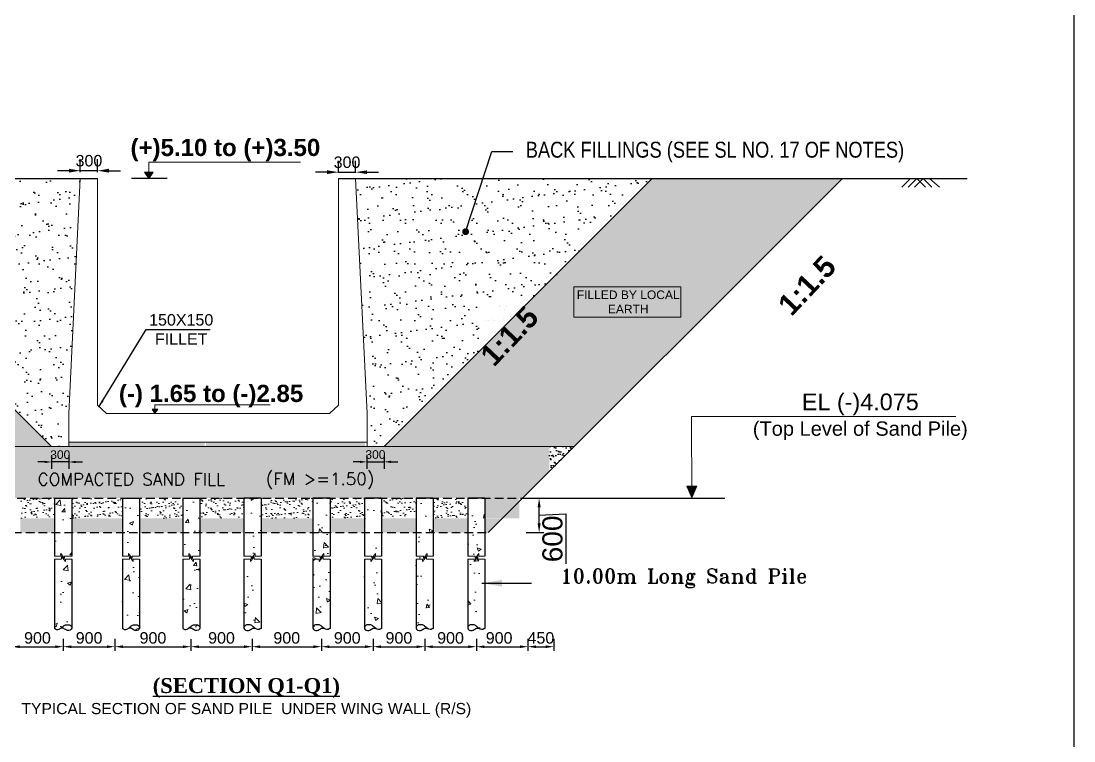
# Model space of a CAD drawing. Extents: x -426260 to 2055400, y -4304674 to -305611.
# Drawn here: x 1048104 to 1066457, y -1926167 to -1913611 of the extents above; entities that cross this region are included whole.
import ezdxf

# ---------------------------------------------------------------- set-up
doc = ezdxf.new("R2010")
doc.units = 0
doc.header["$LTSCALE"] = 300
doc.header["$MEASUREMENT"] = 0
doc.header["$PDMODE"] = 3
doc.linetypes.add('DASHED', pattern=[0.75, 0.5, -0.25])
doc.layers.get('0').update_dxf_attribs({"linetype": 'CONTINUOUS'})
doc.layers.get('DEFPOINTS').update_dxf_attribs({"linetype": 'CONTINUOUS'})
doc.layers.add('Dim', color=7, linetype='CONTINUOUS', lineweight=9)
doc.layers.add('HATCH', color=252, linetype='CONTINUOUS', lineweight=5)
for name, color, linetype in [('LINE', 7, 'CONTINUOUS'), ('P1', 7, 'CONTINUOUS'), ('TEXT', 10, 'CONTINUOUS'), ('TXT', 7, 'CONTINUOUS')]:
    doc.layers.add(name, color=color, linetype=linetype)
doc.styles.add('Arial', font='arial.ttf')
doc.styles.add('BIG', font='ROMANT.SHX')
doc.styles.add('DIM', font='isocp3.shx')
doc.dimstyles.new('3', dxfattribs={"dimtxt": 225, "dimasz": 350, "dimexe": 100, "dimexo": 25, "dimgap": 9, "dimtad": 0, "dimdec": 0, "dimzin": 0, "dimdsep": 46, "dimtxsty": 'Standard', "dimcen": 0, "dimclrd": 5, "dimclre": 6, "dimclrt": 256, "dimadec": 0, "dimazin": 0, "dimtfac": 1, "dimtdec": 0, "dimtofl": 0, "dimtmove": 2, "dimatfit": 3, "dimfxl": 1, "dimtolj": 1, "dimtzin": 0, "dimarcsym": 0})
doc.dimstyles.new('dim_100', dxfattribs={"dimtxt": 200, "dimasz": 200, "dimexe": 200, "dimexo": 100, "dimgap": 70, "dimtad": 1, "dimdec": 0, "dimzin": 0, "dimdsep": 46, "dimtxsty": 'DIM', "dimcen": 150, "dimclrd": 5, "dimclre": 5, "dimclrt": 7, "dimadec": 0, "dimazin": 0, "dimtfac": 1, "dimtdec": 0, "dimtmove": 0, "dimatfit": 3, "dimfxl": 20, "dimtolj": 1, "dimtzin": 0, "dimarcsym": 0})
doc.dimstyles.new('dim_250', dxfattribs={"dimtxt": 500, "dimasz": 500, "dimexe": 500, "dimexo": 100, "dimgap": 150, "dimtad": 1, "dimdec": 0, "dimzin": 0, "dimdsep": 46, "dimtxsty": 'Arial', "dimcen": 350, "dimclrd": 5, "dimclre": 5, "dimclrt": 7, "dimadec": 0, "dimazin": 0, "dimtfac": 1, "dimtdec": 0, "dimtmove": 0, "dimatfit": 3, "dimfxl": 500, "dimfxlon": 1, "dimtolj": 1, "dimtzin": 0, "dimarcsym": 0})
doc.dimstyles.new('dim_60', dxfattribs={"dimtxt": 120, "dimasz": 120, "dimexe": 60, "dimexo": 60, "dimgap": 50, "dimtad": 1, "dimdec": 0, "dimzin": 0, "dimdsep": 46, "dimtxsty": 'DIM', "dimcen": 0.09, "dimclrd": 5, "dimclre": 5, "dimclrt": 7, "dimadec": 0, "dimazin": 0, "dimtfac": 1, "dimtdec": 0, "dimtmove": 0, "dimatfit": 3, "dimfxl": 1, "dimtolj": 1, "dimtzin": 0, "dimarcsym": 0})
doc.dimstyles.new('dim_70', dxfattribs={"dimtxt": 140, "dimasz": 140, "dimexe": 70, "dimexo": 40, "dimgap": 50, "dimtad": 1, "dimdec": 0, "dimzin": 0, "dimdsep": 46, "dimtxsty": 'Arial', "dimcen": 0.09, "dimclrd": 5, "dimclre": 5, "dimclrt": 7, "dimadec": 0, "dimazin": 0, "dimtfac": 1, "dimtdec": 0, "dimtmove": 0, "dimatfit": 3, "dimfxl": 1, "dimtolj": 1, "dimtzin": 0, "dimarcsym": 0})
doc.dimstyles.new('dim_80', dxfattribs={"dimtxt": 160, "dimasz": 160, "dimexe": 80, "dimexo": 40, "dimgap": 50, "dimtad": 1, "dimdec": 0, "dimzin": 0, "dimdsep": 46, "dimtxsty": 'DIM', "dimcen": 0.09, "dimclrd": 5, "dimclre": 5, "dimclrt": 7, "dimadec": 0, "dimazin": 0, "dimtfac": 1, "dimtdec": 0, "dimtmove": 0, "dimatfit": 3, "dimfxl": 1, "dimtolj": 1, "dimtzin": 0, "dimarcsym": 0})
pattern_1 = [(37.5, (-16845.33, -437238.2), (-12.59867, 385.364754), [0, -304, 0, -340, 0, -325]), (7.5, (-16845.33, -437238.2), (353.95534, 564.42921), [0, -164, 0, -274, 0, -105]), (327.5, (-17091.33, -437238.2), (622.82837, 1.13181), [0, -100, 0, -360, 0, -470]), (317.5, (-17091.33, -437238.2), (601.22532, 175.53511), [0, -50, 0, -236, 0, -270])]
pattern_2 = [(37.5, (-16845.33, -437238.19), (-5.039469, 154.1459015), [0, -121.6, 0, -136, 0, -130]), (7.5, (-16845.33, -437238.19), (141.582136, 225.771685), [0, -65.6, 0, -109.6, 0, -42]), (327.5, (-16943.73, -437238.19), (249.131349, 0.452724), [0, -40, 0, -144, 0, -188]), (317.5, (-16943.73, -437238.19), (240.490128, 70.214045), [0, -20, 0, -94.4, 0, -108])]

# ---------------------------------------------------------------- blocks, each defined once
blk = doc.blocks.new('*D124')
at = {"layer": 'DEFPOINTS', "color": 0, "ltscale": 50, "transparency": 16777216}
for p in [(1049137, -1916221), (1049137, -1916346), (1049437, -1916346)]:
    blk.add_point(p, dxfattribs=at)
at = {"layer": 'HATCH', "color": 5, "lineweight": -2, "ltscale": 50, "transparency": 16777216}
for p, q in [((1049137, -1916246), (1049137, -1916021)), ((1049437, -1916246), (1049437, -1916021)), ((1048937, -1916221), (1048737, -1916221)), ((1049437, -1916221), (1049137, -1916221)), ((1049637, -1916221), (1049837, -1916221))]:
    blk.add_line(p, q, dxfattribs=at)
at = {"layer": 'HATCH', "color": 5, "ltscale": 50, "transparency": 16777216}
for points in [[(1048937, -1916187), (1048937, -1916254), (1049137, -1916221)], [(1049637, -1916187), (1049637, -1916254), (1049437, -1916221)]]:
    blk.add_solid(points, dxfattribs=at)
at = {"layer": 'HATCH', "color": 7, "ltscale": 50, "transparency": 16777216, "insert": (1049287, -1916048), "char_height": 200, "attachment_point": 5, "style": 'Arial'}
blk.add_mtext('\\A1;300', dxfattribs=at)
blk = doc.blocks.new('*D125')
at = {"layer": 'DEFPOINTS', "color": 0, "ltscale": 500, "transparency": 16777216}
for p in [(1048637, -1921031), (1048937, -1921031), (1048637, -1921301)]:
    blk.add_point(p, dxfattribs=at)
at = {"layer": 'Dim', "color": 5, "lineweight": -2, "ltscale": 500, "transparency": 16777216}
for p, q in [((1048517, -1921301), (1048397, -1921301)), ((1048637, -1921181), (1048637, -1921421)), ((1048937, -1921301), (1048637, -1921301)), ((1048937, -1921181), (1048937, -1921421)), ((1049057, -1921301), (1049177, -1921301))]:
    blk.add_line(p, q, dxfattribs=at)
at = {"layer": 'Dim', "color": 5, "ltscale": 500, "transparency": 16777216}
for points in [[(1048517, -1921281), (1048517, -1921321), (1048637, -1921301)], [(1049057, -1921281), (1049057, -1921321), (1048937, -1921301)]]:
    blk.add_solid(points, dxfattribs=at)
at = {"layer": 'Dim', "color": 7, "ltscale": 500, "transparency": 16777216, "insert": (1048787, -1921174), "char_height": 150, "attachment_point": 5, "style": 'Arial'}
blk.add_mtext('\\A1;300', dxfattribs=at)
blk = doc.blocks.new('*D126')
at = {"layer": 'DEFPOINTS', "color": 0, "ltscale": 50, "transparency": 16777216}
for p in [(1053636, -1916356), (1053936, -1916247), (1053936, -1916356)]:
    blk.add_point(p, dxfattribs=at)
at = {"layer": 'HATCH', "color": 5, "lineweight": -2, "ltscale": 50, "transparency": 16777216}
for p, q in [((1053636, -1916256), (1053636, -1916047)), ((1053936, -1916256), (1053936, -1916047)), ((1053436, -1916247), (1053236, -1916247)), ((1053636, -1916247), (1053936, -1916247)), ((1054136, -1916247), (1054336, -1916247))]:
    blk.add_line(p, q, dxfattribs=at)
at = {"layer": 'HATCH', "color": 5, "ltscale": 50, "transparency": 16777216}
for points in [[(1053436, -1916214), (1053436, -1916280), (1053636, -1916247)], [(1054136, -1916214), (1054136, -1916280), (1053936, -1916247)]]:
    blk.add_solid(points, dxfattribs=at)
at = {"layer": 'HATCH', "color": 7, "ltscale": 50, "transparency": 16777216, "insert": (1053786, -1916075), "char_height": 200, "attachment_point": 5, "style": 'Arial'}
blk.add_mtext('\\A1;300', dxfattribs=at)
blk = doc.blocks.new('*D127')
at = {"layer": 'DEFPOINTS', "color": 0, "ltscale": 500, "transparency": 16777216}
for p in [(1054131, -1921029), (1054431, -1921029), (1054431, -1921299)]:
    blk.add_point(p, dxfattribs=at)
at = {"layer": 'Dim', "color": 5, "lineweight": -2, "ltscale": 500, "transparency": 16777216}
for p, q in [((1054011, -1921299), (1053891, -1921299)), ((1054131, -1921179), (1054131, -1921419)), ((1054131, -1921299), (1054431, -1921299)), ((1054431, -1921179), (1054431, -1921419)), ((1054551, -1921299), (1054671, -1921299))]:
    blk.add_line(p, q, dxfattribs=at)
at = {"layer": 'Dim', "color": 5, "ltscale": 500, "transparency": 16777216}
for points in [[(1054011, -1921279), (1054011, -1921319), (1054131, -1921299)], [(1054551, -1921279), (1054551, -1921319), (1054431, -1921299)]]:
    blk.add_solid(points, dxfattribs=at)
at = {"layer": 'Dim', "color": 7, "ltscale": 500, "transparency": 16777216, "insert": (1054281, -1921172), "char_height": 150, "attachment_point": 5, "style": 'Arial'}
blk.add_mtext('\\A1;300', dxfattribs=at)
blk = doc.blocks.new('RT')
at = {"layer": 'Dim', "ltscale": 50}
h = blk.add_hatch(dxfattribs=at)
h.set_pattern_fill('AR-CONC', color=8, scale=100, style=0)
h.set_pattern_definition([(50, (-3013919.5, 641592.65), (717.26018, -62.75213), [75, -825]), (355, (-3013919.5, 641592.65), (-138.75133, 752.19213), [60, -660]), (100.4514, (-3013859.75, 641587.4), (578.50938, 689.43954), [63.74019, -701.14211]), (46.1842, (-3013919.5, 641792.65), (1067.24105, -165.51901), [112.5, -1237.5]), (96.6356, (-3013830.6, 641778.9), (934.6627, 974.11787), [95.6103, -1051.713]), (351.1842, (-3013919.5, 641792.7), (934.66195, 974.1186), [90, -990]), (21, (-3013819.5, 641742.65), (596.90705, -402.61889), [75, -825]), (326, (-3013819.5, 641742.65), (243.31533, 725.15005), [60, -660]), (71.4514, (-3013769.8, 641709.1), (840.22263, 322.5305), [63.74019, -701.14211]), (37.5, (-3013919.52, 641592.65), (12.159855, 332.893854), [0, -652, 0, -670, 0, -662.5]), (7.5, (-3013919.52, 641592.65), (263.069537, 394.41171), [0, -382, 0, -637, 0, -252.5]), (327.5, (-3014142.52, 641592.65), (533.822436, -22.554872), [0, -250, 0, -780, 0, -1035]), (317.5, (-3014242.52, 641592.65), (583.18617, 100.10498), [0, -325, 0, -518, 0, -735])])
h.paths.add_polyline_path([(150, -2269), (138, -2291), (119, -2305), (97, -2311), (74, -2310), (52, -2302), (33, -2290), (15, -2276), (-6, -2267), (-29, -2266), (-52, -2273), (-64, -2281), (-86, -2289), (-109, -2290), (-130, -2283), (-150, -2271), (-150, 0), (150, 0)])
for points in [[(-150, -1014), (-44, -1014), (-44, -966), (22, -1055), (22, -1014), (150, -1014)], [(-150, -1063), (-29, -1063), (-29, -1015), (38, -1103), (38, -1063), (150, -1063)]]:
    blk.add_lwpolyline(points, dxfattribs=at)
at = {"layer": 'P1', "ltscale": 50}
for points in [[(-150, 0), (-150, -1014)], [(-150, 0), (150, 0)], [(150, 0), (150, -1014)], [(-150, -1063), (-150, -2271)], [(150, -1063), (150, -2253)]]:
    blk.add_lwpolyline(points, dxfattribs=at)
blk.add_spline([(-150, -2271), (-115, -2289), (-72, -2284), (-23, -2252), (15, -2223), (67, -2207), (106, -2210), (132, -2224), (144, -2239), (150, -2253), (150, -2266), (123, -2303), (73, -2309), (38, -2293), (10, -2273), (-18, -2265), (-51, -2273)], degree=3, dxfattribs=at)
blk = doc.blocks.new('PILE.5')
at = {"layer": 'HATCH', "color": 5}
blk.add_blockref('RT', (0, 0), dxfattribs=at)
blk = doc.blocks.new('*D129')
at = {"layer": 'DEFPOINTS', "color": 0, "ltscale": 50, "transparency": 16777216}
for p in [(1049740, -1924354), (1051066, -1924354), (1051066, -1924523)]:
    blk.add_point(p, dxfattribs=at)
at = {"layer": 'HATCH', "color": 5, "lineweight": -2, "ltscale": 50, "transparency": 16777216}
for p, q in [((1049740, -1924394), (1049740, -1924593)), ((1051066, -1924394), (1051066, -1924593)), ((1049880, -1924523), (1050926, -1924523))]:
    blk.add_line(p, q, dxfattribs=at)
at = {"layer": 'HATCH', "color": 5, "ltscale": 50, "transparency": 16777216}
for points in [[(1049880, -1924500), (1049880, -1924547), (1049740, -1924523)], [(1050926, -1924500), (1050926, -1924547), (1051066, -1924523)]]:
    blk.add_solid(points, dxfattribs=at)
at = {"layer": 'HATCH', "color": 7, "ltscale": 50, "transparency": 16777216, "insert": (1050403, -1924371), "char_height": 200, "attachment_point": 5, "style": 'Arial'}
blk.add_mtext('\\A1;900', dxfattribs=at)
blk = doc.blocks.new('*D130')
at = {"layer": 'DEFPOINTS', "color": 0, "ltscale": 50, "transparency": 16777216}
for p in [(1048840, -1924354), (1049740, -1924347), (1049740, -1924523)]:
    blk.add_point(p, dxfattribs=at)
at = {"layer": 'HATCH', "color": 5, "lineweight": -2, "ltscale": 50, "transparency": 16777216}
for p, q in [((1048840, -1924394), (1048840, -1924593)), ((1049740, -1924387), (1049740, -1924593)), ((1048980, -1924523), (1049600, -1924523))]:
    blk.add_line(p, q, dxfattribs=at)
at = {"layer": 'HATCH', "color": 5, "ltscale": 50, "transparency": 16777216}
for points in [[(1048980, -1924500), (1048980, -1924547), (1048840, -1924523)], [(1049600, -1924500), (1049600, -1924547), (1049740, -1924523)]]:
    blk.add_solid(points, dxfattribs=at)
at = {"layer": 'HATCH', "color": 7, "ltscale": 50, "transparency": 16777216, "insert": (1049290, -1924371), "char_height": 200, "attachment_point": 5, "style": 'Arial'}
blk.add_mtext('\\A1;900', dxfattribs=at)
blk = doc.blocks.new('*D131')
at = {"layer": 'DEFPOINTS', "color": 0, "ltscale": 50, "transparency": 16777216}
for p in [(1047940, -1924354), (1048840, -1924347), (1048840, -1924523)]:
    blk.add_point(p, dxfattribs=at)
at = {"layer": 'HATCH', "color": 5, "lineweight": -2, "ltscale": 50, "transparency": 16777216}
for p, q in [((1047940, -1924394), (1047940, -1924593)), ((1048840, -1924387), (1048840, -1924593)), ((1048080, -1924523), (1048700, -1924523))]:
    blk.add_line(p, q, dxfattribs=at)
at = {"layer": 'HATCH', "color": 5, "ltscale": 50, "transparency": 16777216}
for points in [[(1048080, -1924500), (1048080, -1924547), (1047940, -1924523)], [(1048700, -1924500), (1048700, -1924547), (1048840, -1924523)]]:
    blk.add_solid(points, dxfattribs=at)
at = {"layer": 'HATCH', "color": 7, "ltscale": 50, "transparency": 16777216, "insert": (1048390, -1924371), "char_height": 200, "attachment_point": 5, "style": 'Arial'}
blk.add_mtext('\\A1;900', dxfattribs=at)
blk = doc.blocks.new('*D133')
at = {"layer": 'DEFPOINTS', "color": 0, "ltscale": 50, "transparency": 16777216}
for p in [(1051066, -1924354), (1052131, -1924347), (1052131, -1924523)]:
    blk.add_point(p, dxfattribs=at)
at = {"layer": 'HATCH', "color": 5, "lineweight": -2, "ltscale": 50, "transparency": 16777216}
for p, q in [((1051066, -1924394), (1051066, -1924593)), ((1052131, -1924387), (1052131, -1924593)), ((1051206, -1924523), (1051991, -1924523))]:
    blk.add_line(p, q, dxfattribs=at)
at = {"layer": 'HATCH', "color": 5, "ltscale": 50, "transparency": 16777216}
for points in [[(1051206, -1924500), (1051206, -1924547), (1051066, -1924523)], [(1051991, -1924500), (1051991, -1924547), (1052131, -1924523)]]:
    blk.add_solid(points, dxfattribs=at)
at = {"layer": 'HATCH', "color": 7, "ltscale": 50, "transparency": 16777216, "insert": (1051598, -1924371), "char_height": 200, "attachment_point": 5, "style": 'Arial'}
blk.add_mtext('\\A1;900', dxfattribs=at)
blk = doc.blocks.new('*D134')
at = {"layer": 'DEFPOINTS', "color": 0, "ltscale": 50, "transparency": 16777216}
for p in [(1052131, -1924387), (1053340, -1924347), (1053340, -1924523)]:
    blk.add_point(p, dxfattribs=at)
at = {"layer": 'HATCH', "color": 5, "lineweight": -2, "ltscale": 50, "transparency": 16777216}
for p, q in [((1052131, -1924427), (1052131, -1924593)), ((1053340, -1924387), (1053340, -1924593)), ((1052271, -1924523), (1053200, -1924523))]:
    blk.add_line(p, q, dxfattribs=at)
at = {"layer": 'HATCH', "color": 5, "ltscale": 50, "transparency": 16777216}
for points in [[(1052271, -1924500), (1052271, -1924547), (1052131, -1924523)], [(1053200, -1924500), (1053200, -1924547), (1053340, -1924523)]]:
    blk.add_solid(points, dxfattribs=at)
at = {"layer": 'HATCH', "color": 7, "ltscale": 50, "transparency": 16777216, "insert": (1052735, -1924371), "char_height": 200, "attachment_point": 5, "style": 'Arial'}
blk.add_mtext('\\A1;900', dxfattribs=at)
blk = doc.blocks.new('*D135')
at = {"layer": 'DEFPOINTS', "color": 0, "ltscale": 50, "transparency": 16777216}
for p in [(1053340, -1924354), (1054240, -1924347), (1054240, -1924523)]:
    blk.add_point(p, dxfattribs=at)
at = {"layer": 'HATCH', "color": 5, "lineweight": -2, "ltscale": 50, "transparency": 16777216}
for p, q in [((1053340, -1924394), (1053340, -1924593)), ((1054240, -1924387), (1054240, -1924593)), ((1053480, -1924523), (1054100, -1924523))]:
    blk.add_line(p, q, dxfattribs=at)
at = {"layer": 'HATCH', "color": 5, "ltscale": 50, "transparency": 16777216}
for points in [[(1053480, -1924500), (1053480, -1924547), (1053340, -1924523)], [(1054100, -1924500), (1054100, -1924547), (1054240, -1924523)]]:
    blk.add_solid(points, dxfattribs=at)
at = {"layer": 'HATCH', "color": 7, "ltscale": 50, "transparency": 16777216, "insert": (1053790, -1924371), "char_height": 200, "attachment_point": 5, "style": 'Arial'}
blk.add_mtext('\\A1;900', dxfattribs=at)
blk = doc.blocks.new('*D136')
at = {"layer": 'DEFPOINTS', "color": 0, "ltscale": 50, "transparency": 16777216}
for p in [(1054240, -1924354), (1055140, -1924347), (1055140, -1924523)]:
    blk.add_point(p, dxfattribs=at)
at = {"layer": 'HATCH', "color": 5, "lineweight": -2, "ltscale": 50, "transparency": 16777216}
for p, q in [((1054240, -1924394), (1054240, -1924593)), ((1055140, -1924387), (1055140, -1924593)), ((1054380, -1924523), (1055000, -1924523))]:
    blk.add_line(p, q, dxfattribs=at)
at = {"layer": 'HATCH', "color": 5, "ltscale": 50, "transparency": 16777216}
for points in [[(1054380, -1924500), (1054380, -1924547), (1054240, -1924523)], [(1055000, -1924500), (1055000, -1924547), (1055140, -1924523)]]:
    blk.add_solid(points, dxfattribs=at)
at = {"layer": 'HATCH', "color": 7, "ltscale": 50, "transparency": 16777216, "insert": (1054690, -1924371), "char_height": 200, "attachment_point": 5, "style": 'Arial'}
blk.add_mtext('\\A1;900', dxfattribs=at)
blk = doc.blocks.new('*D137')
at = {"layer": 'DEFPOINTS', "color": 0, "ltscale": 50, "transparency": 16777216}
for p in [(1055140, -1924354), (1056040, -1924347), (1056040, -1924523)]:
    blk.add_point(p, dxfattribs=at)
at = {"layer": 'HATCH', "color": 5, "lineweight": -2, "ltscale": 50, "transparency": 16777216}
for p, q in [((1055140, -1924394), (1055140, -1924593)), ((1056040, -1924387), (1056040, -1924593)), ((1055280, -1924523), (1055900, -1924523))]:
    blk.add_line(p, q, dxfattribs=at)
at = {"layer": 'HATCH', "color": 5, "ltscale": 50, "transparency": 16777216}
for points in [[(1055280, -1924500), (1055280, -1924547), (1055140, -1924523)], [(1055900, -1924500), (1055900, -1924547), (1056040, -1924523)]]:
    blk.add_solid(points, dxfattribs=at)
at = {"layer": 'HATCH', "color": 7, "ltscale": 50, "transparency": 16777216, "insert": (1055590, -1924371), "char_height": 200, "attachment_point": 5, "style": 'Arial'}
blk.add_mtext('\\A1;900', dxfattribs=at)
blk = doc.blocks.new('*D138')
at = {"layer": 'DEFPOINTS', "color": 0, "ltscale": 50, "transparency": 16777216}
for p in [(1056040, -1924354), (1056940, -1924347), (1056940, -1924523)]:
    blk.add_point(p, dxfattribs=at)
at = {"layer": 'HATCH', "color": 5, "lineweight": -2, "ltscale": 50, "transparency": 16777216}
for p, q in [((1056040, -1924394), (1056040, -1924593)), ((1056940, -1924387), (1056940, -1924593)), ((1056180, -1924523), (1056800, -1924523))]:
    blk.add_line(p, q, dxfattribs=at)
at = {"layer": 'HATCH', "color": 5, "ltscale": 50, "transparency": 16777216}
for points in [[(1056180, -1924500), (1056180, -1924547), (1056040, -1924523)], [(1056800, -1924500), (1056800, -1924547), (1056940, -1924523)]]:
    blk.add_solid(points, dxfattribs=at)
at = {"layer": 'HATCH', "color": 7, "ltscale": 50, "transparency": 16777216, "insert": (1056437, -1924371), "char_height": 200, "attachment_point": 5, "style": 'Arial'}
blk.add_mtext('\\A1;900', dxfattribs=at)
blk = doc.blocks.new('*D139')
at = {"layer": 'DEFPOINTS', "color": 0, "ltscale": 50, "transparency": 16777216}
for p in [(1056940, -1924354), (1057390, -1924347), (1057390, -1924523)]:
    blk.add_point(p, dxfattribs=at)
at = {"layer": 'HATCH', "color": 5, "lineweight": -2, "ltscale": 50, "transparency": 16777216}
for p, q in [((1056940, -1924394), (1056940, -1924593)), ((1057390, -1924387), (1057390, -1924593)), ((1057080, -1924523), (1057250, -1924523))]:
    blk.add_line(p, q, dxfattribs=at)
at = {"layer": 'HATCH', "color": 5, "ltscale": 50, "transparency": 16777216}
for points in [[(1057080, -1924500), (1057080, -1924547), (1056940, -1924523)], [(1057250, -1924500), (1057250, -1924547), (1057390, -1924523)]]:
    blk.add_solid(points, dxfattribs=at)
at = {"layer": 'HATCH', "color": 7, "ltscale": 50, "transparency": 16777216, "insert": (1057165, -1924371), "char_height": 200, "attachment_point": 5, "style": 'Arial'}
blk.add_mtext('\\A1;450', dxfattribs=at)
blk = doc.blocks.new('*D229')
at = {"layer": 'DEFPOINTS', "color": 0, "ltscale": 500, "transparency": 16777216}
for p in [(1057012, -1921932), (1057134, -1921932), (1056867, -1922532)]:
    blk.add_point(p, dxfattribs=at)
at = {"layer": 'Dim', "color": 5, "lineweight": -2, "ltscale": 500, "transparency": 16777216}
for p, q in [((1057052, -1921932), (1057214, -1921932)), ((1057134, -1922372), (1057134, -1922092)), ((1057134, -1922232), (1057597, -1922206)), ((1057597, -1922206), (1057597, -1923080)), ((1056907, -1922532), (1057214, -1922532))]:
    blk.add_line(p, q, dxfattribs=at)
at = {"layer": 'Dim', "color": 5, "ltscale": 500, "transparency": 16777216}
for points in [[(1057108, -1922092), (1057161, -1922092), (1057134, -1921932)], [(1057108, -1922372), (1057161, -1922372), (1057134, -1922532)]]:
    blk.add_solid(points, dxfattribs=at)
at = {"layer": 'Dim', "color": 7, "ltscale": 500, "transparency": 16777216, "insert": (1057368, -1922643), "char_height": 350, "attachment_point": 5, "rotation": 90, "style": 'Arial'}
blk.add_mtext('\\A1;600', dxfattribs=at)

msp = doc.modelspace()

# ---------------------------------------------------------------- hatches: boundary and pattern name
at = {"layer": 'Dim', "ltscale": 500}
h = msp.add_hatch(color=15, dxfattribs=at)
h.dxf.hatch_style = 1
h.paths.add_polyline_path([(1050330.3, -1916244.9), (1050255.7, -1916244.9), (1050330.3, -1916355.7)])
h.paths.add_polyline_path([(1050404.8, -1916244.9), (1050330.3, -1916244.9), (1050330.3, -1916355.7)])
h = msp.add_hatch(color=15, dxfattribs=at)
h.dxf.hatch_style = 1
h.paths.add_polyline_path([(1050437.4, -1920381.8), (1050387.7, -1920381.8), (1050437.4, -1920455.7)])
h.paths.add_polyline_path([(1050487.1, -1920381.8), (1050437.4, -1920381.8), (1050437.4, -1920455.7)])
h = msp.add_hatch(color=8, dxfattribs=at)
h.dxf.hatch_style = 1
h.paths.add_polyline_path([(1059884.7, -1921720.7), (1059797.9, -1921720.7), (1059711, -1921720.7), (1059797.9, -1921928)])
at = {"layer": 'LINE', "lineweight": 9, "ltscale": 50}
h = msp.add_hatch(dxfattribs=at)
h.set_pattern_fill('AR-SAND', color=0, scale=80, style=0)
h.set_pattern_definition(pattern_2)
h.paths.add_polyline_path([(1043961.6, -1916355.7), (1039759.1, -1916355.7), (1044434.1, -1921030.7), (1048636.6, -1921030.7)])
h.paths.add_polyline_path([(1045341.2, -1918778.2), (1043473.5, -1918778.2), (1043473.5, -1918244), (1045341.2, -1918244)], flags=16)
h.paths.add_polyline_path([(1043475.6, -1918783.2), (1045344.1, -1918783.2), (1045344.1, -1918224.1), (1043475.6, -1918224.1)], flags=24)
at = {"layer": 'LINE', "ltscale": 50}
h = msp.add_hatch(dxfattribs=at)
h.set_pattern_fill('AR-SAND', color=4, scale=200, style=0)
h.set_pattern_definition(pattern_1)
h.paths.add_polyline_path([(1049136.6, -1916355.7), (1043961.6, -1916355.7), (1048637.5, -1921031.6), (1048936.6, -1921031.7), (1048936.6, -1920455.7)])
h = msp.add_hatch(dxfattribs=at)
h.set_pattern_fill('AR-SAND', color=4, scale=200, style=0)
h.set_pattern_definition(pattern_1)
h.paths.add_polyline_path([(1053942.7, -1916355.7), (1059117.7, -1916355.7), (1054441.8, -1921031.6), (1054142.7, -1921031.7), (1054142.7, -1920455.7)])
at = {"layer": 'LINE', "lineweight": 9, "ltscale": 50}
h = msp.add_hatch(dxfattribs=at)
h.set_pattern_fill('AR-SAND', color=0, scale=80, style=0)
h.set_pattern_definition(pattern_2)
h.paths.add_polyline_path([(1054430.5, -1921030.7), (1056451.3, -1921030.7), (1056449.4, -1920505.9), (1058272.4, -1920507.2), (1062423.9, -1916355.7), (1059105.5, -1916355.7)])
h.paths.add_polyline_path([(1057738.1, -1918778.2), (1057738.1, -1918244), (1059605.7, -1918244), (1059605.7, -1918778.2)], flags=16)
h.paths.add_polyline_path([(1062423.9, -1916355.7), (1059105.5, -1916355.7), (1054430.5, -1921030.7), (1057748.9, -1921030.7)])
h.paths.add_polyline_path([(1056140.2, -1919208.6), (1056692.2, -1918623.4), (1057095.7, -1919003.9), (1056543.7, -1919589.2)], flags=25)
h.paths.add_polyline_path([(1057742.6, -1918271.6), (1059609.4, -1918271.6), (1059609.4, -1918749.3), (1057742.6, -1918749.3)], flags=24)
h = msp.add_hatch(dxfattribs=at)
h.set_pattern_fill('AR-SAND', color=0, scale=80, style=0)
h.set_pattern_definition(pattern_2)
h.paths.add_polyline_path([(1062423.9, -1916355.7), (1059105.5, -1916355.7), (1054430.5, -1921030.7), (1056451.3, -1921030.7), (1056449.4, -1920505.9), (1058272.4, -1920507.2)])
h.paths.add_polyline_path([(1059605.7, -1918244), (1059605.7, -1918778.2), (1057738.1, -1918778.2), (1057738.1, -1918244)], flags=16)
h.paths.add_polyline_path([(1056140.2, -1919208.6), (1056692.2, -1918623.4), (1057095.7, -1919003.9), (1056543.7, -1919589.2)], flags=25)
h.paths.add_polyline_path([(1057742.6, -1918271.6), (1059609.4, -1918271.6), (1059609.4, -1918749.3), (1057742.6, -1918749.3)], flags=24)
at = {"layer": 'LINE', "lineweight": 15}
h = msp.add_hatch(dxfattribs=at)
h.set_pattern_fill('AR-CONC', color=1, scale=20, style=0)
h.set_pattern_definition([(50, (761302.08, -1955895.93), (143.452037, -12.550427), [15, -165]), (355, (761302.08, -1955895.93), (-27.75027, 150.43843), [12, -132]), (100.451444, (761314.03, -1955896.97), (115.70177, 137.888), [12.74804, -140.22842]), (46.1842, (761302.08, -1955855.93), (213.44827, -33.10386), [22.5, -247.5]), (96.635635, (761319.86, -1955858.69), (186.93239, 194.82372), [19.12207, -210.34275]), (351.18416, (761302.08, -1955855.93), (186.93239, 194.82372), [18, -198]), (21, (761322.08, -1955865.93), (119.38141, -80.52378), [15, -165]), (326, (761322.08, -1955865.93), (48.66307, 145.03001), [12, -132]), (71.451445, (761332.02, -1955872.64), (168.044475, 64.50623), [12.74804, -140.22842]), (37.5, (761302.076, -1955895.927), (2.431971, 66.578771), [0, -130.4, 0, -134, 0, -132.5]), (7.5, (761302.076, -1955895.93), (52.613907, 78.882342), [0, -76.4, 0, -127.4, 0, -50.5]), (327.5, (761257.476, -1955895.927), (106.764487, -4.510974), [0, -50, 0, -156, 0, -207]), (317.5, (761237.48, -1955895.93), (116.637234, 20.020996), [0, -65, 0, -103.6, 0, -147])])
h.paths.add_polyline_path([(1051307.2, -1921030.7), (1051307.2, -1920955.7), (1048936.6, -1920955.7), (1048936.6, -1921030.7)])
h.paths.add_polyline_path([(1054101.2, -1921030.7), (1054101.2, -1920955.7), (1051331.2, -1920955.7), (1051321.8, -1921032.2)])
at = {"layer": 'LINE', "lineweight": 9, "ltscale": 50}
h = msp.add_hatch(dxfattribs=at)
h.set_pattern_fill('AR-SAND', color=0, scale=80, style=0)
h.set_pattern_definition(pattern_2)
h.paths.add_polyline_path([(1056847.2, -1921932.4), (1057313.2, -1921466.4), (1057311.6, -1921030.7), (1044434.1, -1921030.7), (1045335.8, -1921932.4)])
h.paths.add_polyline_path([(1048583.7, -1921059.8), (1048989.5, -1921059.8), (1048989.5, -1921288.1), (1048583.7, -1921288.1)], flags=24)
h.paths.add_polyline_path([(1054077.9, -1921058.3), (1054483.7, -1921058.3), (1054483.7, -1921286.5), (1054077.9, -1921286.5)], flags=24)
h.paths.add_polyline_path([(1052387.5, -1921854.5), (1054678.7, -1921854.5), (1054678.7, -1921365.7), (1052387.5, -1921365.7)], flags=24)
h.paths.add_polyline_path([(1048371.2, -1921763.4), (1052418.9, -1921763.4), (1052418.9, -1921442.7), (1048371.2, -1921442.7)], flags=24)
at = {"layer": 'LINE'}
h = msp.add_hatch(dxfattribs=at)
h.set_pattern_fill('AR-SAND', color=256, scale=70, style=0)
h.set_pattern_definition([(37.5, (-16845.33, -437238.19), (-4.409535, 134.877664), [0, -106.4, 0, -119, 0, -113.75]), (7.5, (-16845.33, -437238.19), (123.88437, 197.550225), [0, -57.4, 0, -95.9, 0, -36.75]), (327.5, (-16931.43, -437238.19), (217.98993, 0.396134), [0, -35, 0, -126, 0, -164.5]), (317.5, (-16931.43, -437238.19), (210.428862, 61.43729), [0, -17.5, 0, -82.6, 0, -94.5])])
h.paths.add_polyline_path([(1057311.6, -1921030.7), (1057313.2, -1921466.4), (1057748.9, -1921030.7)])
at = {"layer": 'LINE', "lineweight": 9, "ltscale": 50}
h = msp.add_hatch(dxfattribs=at)
h.set_pattern_fill('AR-SAND', color=0, scale=80, style=0)
h.set_pattern_definition([(37.5, (-18848.5, -432611.6), (-5.039469, 154.1459015), [0, -121.6, 0, -136, 0, -130]), (7.5, (-18848.5, -432611.6), (141.582136, 225.771685), [0, -65.6, 0, -109.6, 0, -42]), (327.5, (-18946.9, -432611.6), (249.131349, 0.452724), [0, -40, 0, -144, 0, -188]), (317.5, (-18946.9, -432611.6), (240.490128, 70.214045), [0, -20, 0, -94.4, 0, -108])])
h.paths.add_polyline_path([(1056489.6, -1922290), (1056189.6, -1922290), (1056189.6, -1922532.4), (1056247.2, -1922532.4)])
h.paths.add_polyline_path([(1055889.6, -1922282.3), (1055289.6, -1922282.3), (1055289.6, -1922532.4), (1055889.6, -1922532.4)])
h.paths.add_polyline_path([(1054989.6, -1922282.3), (1054389.6, -1922282.3), (1054389.6, -1922532.4), (1054989.6, -1922532.4)])
h.paths.add_polyline_path([(1054089.6, -1922282.3), (1053489.6, -1922282.3), (1053489.6, -1922532.4), (1054089.6, -1922532.4)])
h.paths.add_polyline_path([(1053189.6, -1922282.3), (1052289.6, -1922282.3), (1052289.6, -1922532.4), (1053189.6, -1922532.4)])
h.paths.add_polyline_path([(1051989.6, -1922282.3), (1051221, -1922282.3), (1051221, -1922532.4), (1051989.6, -1922532.4)])
h.paths.add_polyline_path([(1050921, -1922282.3), (1050171, -1922282.3), (1050171, -1922532.4), (1050921, -1922532.4)])
h.paths.add_polyline_path([(1049871, -1922282.3), (1048989.6, -1922282.3), (1048989.6, -1922532.4), (1049871, -1922532.4)])
h.paths.add_polyline_path([(1048689.6, -1922282.3), (1048089.6, -1922282.3), (1048089.6, -1922532.4), (1048689.6, -1922532.4)])
h.paths.add_polyline_path([(1047789.6, -1922282.3), (1047189.6, -1922282.3), (1047189.6, -1922532.4), (1047789.6, -1922532.4)])
h.paths.add_polyline_path([(1046889.6, -1922282.3), (1046289.6, -1922282.3), (1046289.6, -1922532.4), (1046889.6, -1922532.4)])
h.paths.add_polyline_path([(1045989.6, -1922282.3), (1045685.6, -1922282.3), (1045935.8, -1922532.4), (1045989.6, -1922532.4)])
h.paths.add_polyline_path([(1056789.6, -1922282.3), (1056789.6, -1921932.4), (1056189.6, -1921932.4), (1056189.6, -1922282.3)])
h = msp.add_hatch(dxfattribs=at)
h.set_pattern_fill('AR-SAND', color=0, scale=80, style=0)
h.set_pattern_definition(pattern_2)
h.paths.add_polyline_path([(1048689.6, -1922282.3), (1048689.6, -1921932.4), (1048089.6, -1921932.4), (1048089.6, -1922282.3)])
h.paths.add_polyline_path([(1049871, -1922282.3), (1049871, -1921932.4), (1048989.6, -1921932.4), (1048989.6, -1922282.3)])
h = msp.add_hatch(dxfattribs=at)
h.set_pattern_fill('AR-SAND', color=0, scale=80, style=0)
h.set_pattern_definition(pattern_2)
h.paths.add_polyline_path([(1050921, -1921932.4), (1050171, -1921932.4), (1050171, -1922282.3), (1050921, -1922282.3)])
h.paths.add_polyline_path([(1051989.6, -1922282.3), (1051989.6, -1921932.4), (1051221, -1921932.4), (1051221, -1922282.3)])
h = msp.add_hatch(dxfattribs=at)
h.set_pattern_fill('AR-SAND', color=0, scale=80, style=0)
h.set_pattern_definition(pattern_2)
h.paths.add_polyline_path([(1053189.6, -1921932.4), (1052289.6, -1921932.4), (1052289.6, -1922282.3), (1053189.6, -1922282.3)])
h.paths.add_polyline_path([(1054089.6, -1921932.4), (1053489.6, -1921932.4), (1053489.6, -1922282.3), (1054089.6, -1922282.3)])
h = msp.add_hatch(dxfattribs=at)
h.set_pattern_fill('AR-SAND', color=0, scale=80, style=0)
h.set_pattern_definition(pattern_2)
h.paths.add_polyline_path([(1054389.6, -1921932.4), (1054389.6, -1922282.3), (1054989.6, -1922282.3), (1054989.6, -1921932.4)])
h.paths.add_polyline_path([(1055889.6, -1922282.3), (1055889.6, -1921932.4), (1055289.6, -1921932.4), (1055289.6, -1922282.3)])

# ---------------------------------------------------------------- linework, layer by layer
at = {"color": 7, "lineweight": 15}
for p, q in [((1048936.6, -1920455.7), (1049136.6, -1916355.7)), ((1049436.6, -1920311.3), (1049436.6, -1916355.7)), ((1053636.2, -1920311.3), (1053636.2, -1916355.7)), ((1054136.2, -1920455.7), (1053936.2, -1916355.7)), ((1054381.1, -1916355.7), (1054081.1, -1916355.7)), ((1049436.6, -1920311.3), (1049591.5, -1920455.7)), ((1053636.2, -1920311.3), (1053481.2, -1920455.7)), ((1048936.6, -1920455.7), (1048936.6, -1921030.7)), ((1049591.5, -1920455.7), (1051539.6, -1920455.7)), ((1051539.6, -1920455.7), (1053481.2, -1920455.7)), ((1054136.2, -1920455.7), (1054136.2, -1921030.7)), ((1048936.6, -1920955.7), (1051539.6, -1920955.7)), ((1051539.6, -1920955.7), (1054136.2, -1920955.7)), ((1048936.6, -1921030.7), (1051539.6, -1921030.7)), ((1051539.6, -1921030.7), (1054136.2, -1921030.7))]:
    msp.add_line(p, q, dxfattribs=at)
at = {"layer": 'Dim', "ltscale": 500}
msp.add_line((1059792.8, -1920505.9), (1064400.3, -1920509.2, 0), dxfattribs=at)
for points in [[(1050332.1, -1916244.9), (1050332.1, -1916071.7), (1052973.8, -1916071.7)], [(1050437.4, -1920381.8), (1050437.4, -1920305.9), (1052448.9, -1920305.9)], [(1059797.9, -1921928), (1059792.8, -1920510.8)], [(1059797.9, -1921928), (1059711, -1921720.4), (1059797.9, -1921720.7)], [(1059797.9, -1921928), (1059884.7, -1921720.4), (1059797.9, -1921720.7)]]:
    msp.add_lwpolyline(points, dxfattribs=at)
for points in [[(1050330.3, -1916355.7), (1050255.7, -1916244.9), (1050404.8, -1916244.9)], [(1050437.4, -1920455.7), (1050487.1, -1920381.8), (1050387.7, -1920381.8)]]:
    msp.add_lwpolyline(points, close=True, dxfattribs=at)
at = {"layer": 'HATCH', "color": 8, "lineweight": 15}
msp.add_line((1050123.9, -1916355.7), (1050547.4, -1916355.7), dxfattribs=at)
for points in [[(1063608.2, -1916355.7), (1063458.4, -1916505.5)], [(1063718.5, -1916355.7), (1063568.7, -1916505.5)], [(1063828.8, -1916355.7), (1063679, -1916505.5)], [(1063718.5, -1916355.7), (1063868.3, -1916505.5)], [(1063828.8, -1916355.7), (1063978.6, -1916505.5)], [(1063939.1, -1916355.7), (1064110.8, -1916505.5)]]:
    msp.add_lwpolyline(points, dxfattribs=at)
at = {"layer": 'HATCH', "color": 5, "ltscale": 50}
msp.add_lwpolyline([(1059605.7, -1918244), (1057738.1, -1918244), (1057738.1, -1918778.2), (1059605.7, -1918778.2)], close=True, dxfattribs=at)
msp.add_lwpolyline([(1044434.1, -1921030.7), (1057748.9, -1921030.7)], dxfattribs=at)
at = {"layer": 'LINE'}
for p, q in [((1038707.8, -1916355.7), (1049436.6, -1916355.7)), ((1053636.2, -1916355.7), (1064597.6, -1916355.7))]:
    msp.add_line(p, q, dxfattribs=at)
at = {"layer": 'LINE', "color": 3, "ltscale": 0.5}
for p, q in [((1050028.5, -1916354.1), (1050648.1, -1916354.1)), ((1056847.2, -1921932.4), (1060372.7, -1921932.4))]:
    msp.add_line(p, q, dxfattribs=at)
at = {"layer": 'LINE', "linetype": 'DASHED'}
for p, q in [((1045335.8, -1921932.4), (1056847.2, -1921932.4)), ((1045935.8, -1922532.4), (1056247.2, -1922532.4))]:
    msp.add_line(p, q, dxfattribs=at)
at = {"layer": 'LINE'}
msp.add_lwpolyline([(1066456.6, -1941928.1), (1008655.8, -1941928.1), (1008655.8, -1901054.6), (1066456.6, -1901054.6)], close=True, dxfattribs=at)
for points in [[(1043961.6, -1916355.7), (1048636.6, -1921030.7)], [(1059105.5, -1916355.7), (1054430.5, -1921030.7)], [(1062423.9, -1916355.7), (1056247.2, -1922532.4)]]:
    msp.add_lwpolyline(points, dxfattribs=at)

# ---------------------------------------------------------------- block references
at = {"layer": 'HATCH', "color": 5}
for p in [(1048839.6, -1921932.4), (1050021, -1921932.4), (1051071, -1921932.4)]:
    msp.add_blockref('PILE.5', p, dxfattribs=at)
at = {"layer": 'HATCH', "color": 5, "xscale": -1}
for p in [(1052139.6, -1921932.4), (1053339.6, -1921932.4), (1054239.6, -1921932.4), (1055139.6, -1921932.4), (1056039.6, -1921932.4)]:
    msp.add_blockref('PILE.5', p, dxfattribs=at)

# ---------------------------------------------------------------- texts
at = {"layer": 'LINE', "style": 'BIG'}
for s, p in [('COMPACTED SAND FILL', (1048394.1, -1921710)), (' (FM >=1.50)', (1052224.6, -1921701.7))]:
    msp.add_text(s, height=213.84, dxfattribs=at).set_placement(p)
at = {"layer": 'LINE', "char_height": 250, "width": 11058.005, "attachment_point": 8, "style": 'BIG'}
for s, insert in [('\\pxqc;\\P{\\fArial Narrow|b0|i0|c0|p34;\\H1.1111x;\\C7;BACK FILLINGS (SEE SL NO. 17 OF NOTES)}', (1060199.2, -1916077.4)), ('10.00m Long Sand Pile', (1059658.8, -1923496.1))]:
    msp.add_mtext(s, dxfattribs=dict(at, insert=insert))
at = {"layer": 'TEXT', "ltscale": 500, "char_height": 368.794, "width": 1223.642, "attachment_point": 5, "rotation": 46.6755, "style": 'Arial'}
for insert in [(1061804.3, -1918223), (1056617.9, -1919106.3)]:
    msp.add_mtext('{\\fArial|b1|i0|c0|p34;\\C6;1:1.5}', dxfattribs=dict(at, insert=insert))
at = {"layer": 'TEXT', "color": 0, "insert": (1057780.1, -1918510.5), "char_height": 150, "width": 1814.649, "attachment_point": 4, "style": 'Arial'}
msp.add_mtext('\\pxqc;FILLED BY LOCAL EARTH', dxfattribs=at)
at = {"layer": 'TEXT', "color": 6, "insert": (1062732.4, -1920513.6, 0), "char_height": 250, "width": 4868.751, "attachment_point": 5, "style": 'Arial'}
msp.add_mtext('{\\H1.167x;\\C7;EL (-)4.075\\P\\H0.8571x;(Top Level of Sand Pile)}', dxfattribs=at)
at = {"layer": 'TXT', "color": 0, "style": 'Arial'}
for s, insert, char_height, width, attachment_point in [('{\\fArial|b1|i0|c0|p34;\\C6;(+)5.10 to (+)3.50}', (1051665.6, -1915860.7), 300, 4316.247, 5), ('\\pxqc;150X150\\PFILLET', (1049973, -1918989.2), 200, 1844.802, 4), ('{\\fArial|b1|i0|c0|p34;\\C6;(-) 1.65 to (-)2.85}', (1051416.2, -1920150.4), 300, 4316.247, 5)]:
    msp.add_mtext(s, dxfattribs=dict(at, insert=insert, char_height=char_height, width=width, attachment_point=attachment_point))
at = {"layer": 'TXT', "color": 6, "ltscale": 50, "insert": (1052031.1, -1925071.3, 0), "char_height": 260, "width": 10184.473, "attachment_point": 2}
msp.add_mtext('{\\fTimes New Roman|b1|i0|c0|p18;\\L(SECTION Q1-Q1)\\P\\fArial|b0|i0|c0|p34;\\H0.75x;\\l\\C0;TYPICAL SECTION OF SAND PILE  UNDER WING WALL (R/S)}', dxfattribs=at)

# ---------------------------------------------------------------- dimensions: what is measured, and where the dimension line sits
at = {"layer": 'Dim', "ltscale": 500}
for base, p1, p2, picture, middle in [((1048636.6, -1921300.6), (1048936.6, -1921030.7), (1048636.6, -1921030.7), '*D125', (1048786.6, -1921300.6)), ((1054430.5354, -1921299.0353), (1054130.9922, -1921029.1887), (1054430.5354, -1921029.1887), '*D127', (1054280.7638, -1921299.0353))]:
    dim = msp.add_linear_dim(base=base, p1=p1, p2=p2, dimstyle='dim_60', override={"dimtxt": 150, "dimexe": 120, "dimtxsty": 'Arial', "dimfxl": 120, "dimfxlon": 1}, dxfattribs=at)
    dim.commit()
    dim.dimension.update_dxf_attribs({"geometry": picture, "text_midpoint": middle, "dimtype": 160})
dim = msp.add_linear_dim(base=(1057134.3, -1921932.4), p1=(1056867.1, -1922532.4), p2=(1057012.2, -1921932.4), angle=90, dimstyle='dim_80', override={"dimtxt": 350, "dimtxsty": 'Arial', "dimtmove": 1}, dxfattribs=at)
dim.commit()
dim.dimension.update_dxf_attribs({"geometry": '*D229', "text_midpoint": (1057596.7, -1922256), "dimtype": 160})
at = {"layer": 'HATCH', "ltscale": 50}
for base, p1, p2, picture, middle in [((1049136.6, -1916220.6), (1049436.6, -1916345.8), (1049136.6, -1916345.8), '*D124', (1049286.6, -1916220.6)), ((1053936.2, -1916246.8), (1053636.2, -1916355.7), (1053936.2, -1916355.7), '*D126', (1053786.2, -1916246.8))]:
    dim = msp.add_linear_dim(base=base, p1=p1, p2=p2, dimstyle='dim_100', override={"dimtxsty": 'Arial', "dimtmove": 1}, dxfattribs=at)
    dim.commit()
    dim.dimension.update_dxf_attribs({"geometry": picture, "text_midpoint": middle, "dimtype": 160})
at = {"layer": 'HATCH', "color": 5, "ltscale": 50}
for base, p1, p2, picture, middle in [((1048839.6, -1924523.4), (1047939.6, -1924353.5), (1048839.6, -1924346.5), '*D131', (1048389.6, -1924371.2)), ((1049739.6, -1924523.4), (1048839.6, -1924353.5), (1049739.6, -1924346.5), '*D130', (1049289.6, -1924371.2)), ((1054239.6, -1924523.4), (1053339.6, -1924353.5), (1054239.6, -1924346.5), '*D135', (1053789.6, -1924371.2)), ((1055139.6, -1924523.4), (1054239.6, -1924353.5), (1055139.6, -1924346.5), '*D136', (1054689.6, -1924371.2)), ((1056039.6, -1924523.4), (1055139.6, -1924353.5), (1056039.6, -1924346.5), '*D137', (1055589.6, -1924371.2))]:
    dim = msp.add_linear_dim(base=base, p1=p1, p2=p2, dimstyle='dim_70', override={"dimtxt": 200}, dxfattribs=at)
    dim.commit()
    dim.dimension.update_dxf_attribs({"geometry": picture, "text_midpoint": middle})
for base, p1, p2, picture, middle in [((1051065.6, -1924523.4), (1049739.6, -1924353.5), (1051065.6, -1924353.5), '*D129', (1050402.6, -1924371.2)), ((1052131.3, -1924523.4), (1051065.6, -1924353.5), (1052131.3, -1924346.5), '*D133', (1051598.4, -1924371.2)), ((1053339.6, -1924523.4), (1052131.3, -1924386.5), (1053339.6, -1924346.5), '*D134', (1052735.5, -1924371.2))]:
    dim = msp.add_linear_dim(base=base, p1=p1, p2=p2, text='900', dimstyle='dim_70', override={"dimtxt": 200}, dxfattribs=at)
    dim.commit()
    dim.dimension.update_dxf_attribs({"geometry": picture, "text_midpoint": middle})
for base, p1, p2, picture, middle in [((1056939.6, -1924523.4), (1056039.6, -1924353.5), (1056939.6, -1924346.5), '*D138', (1056437.2, -1924523.4)), ((1057389.6, -1924523.4), (1056939.6, -1924353.5), (1057389.6, -1924346.5), '*D139', (1057164.6, -1924523.4))]:
    dim = msp.add_linear_dim(base=base, p1=p1, p2=p2, dimstyle='dim_70', override={"dimtxt": 200}, dxfattribs=at)
    dim.commit()
    dim.dimension.update_dxf_attribs({"geometry": picture, "text_midpoint": middle, "dimtype": 160})

# ---------------------------------------------------------------- leaders
at = {"color": 0, "ltscale": 50}
msp.add_leader([(1055852.8, -1917285.5), (1056311.4, -1915885.6), (1056676.9, -1915885.6)], dimstyle='dim_250', override={"dimasz": 120, "dimgap": 150, "dimtad": 0, "dimldrblk": 'Dot'}, dxfattribs=at)
at = {"layer": 'LINE'}
msp.add_leader([(1049463, -1920335.9), (1050283.7, -1918989.2), (1051398, -1918989.2)], dimstyle='dim_60', dxfattribs=at)
msp.add_leader([(1056138.1, -1923416.4), (1057002.2, -1923416.4)], dimstyle='3', override={"dimgap": 9, "dimtad": 0, "dimfxl": 700}, dxfattribs=at)

doc.saveas('drawing.dxf')
